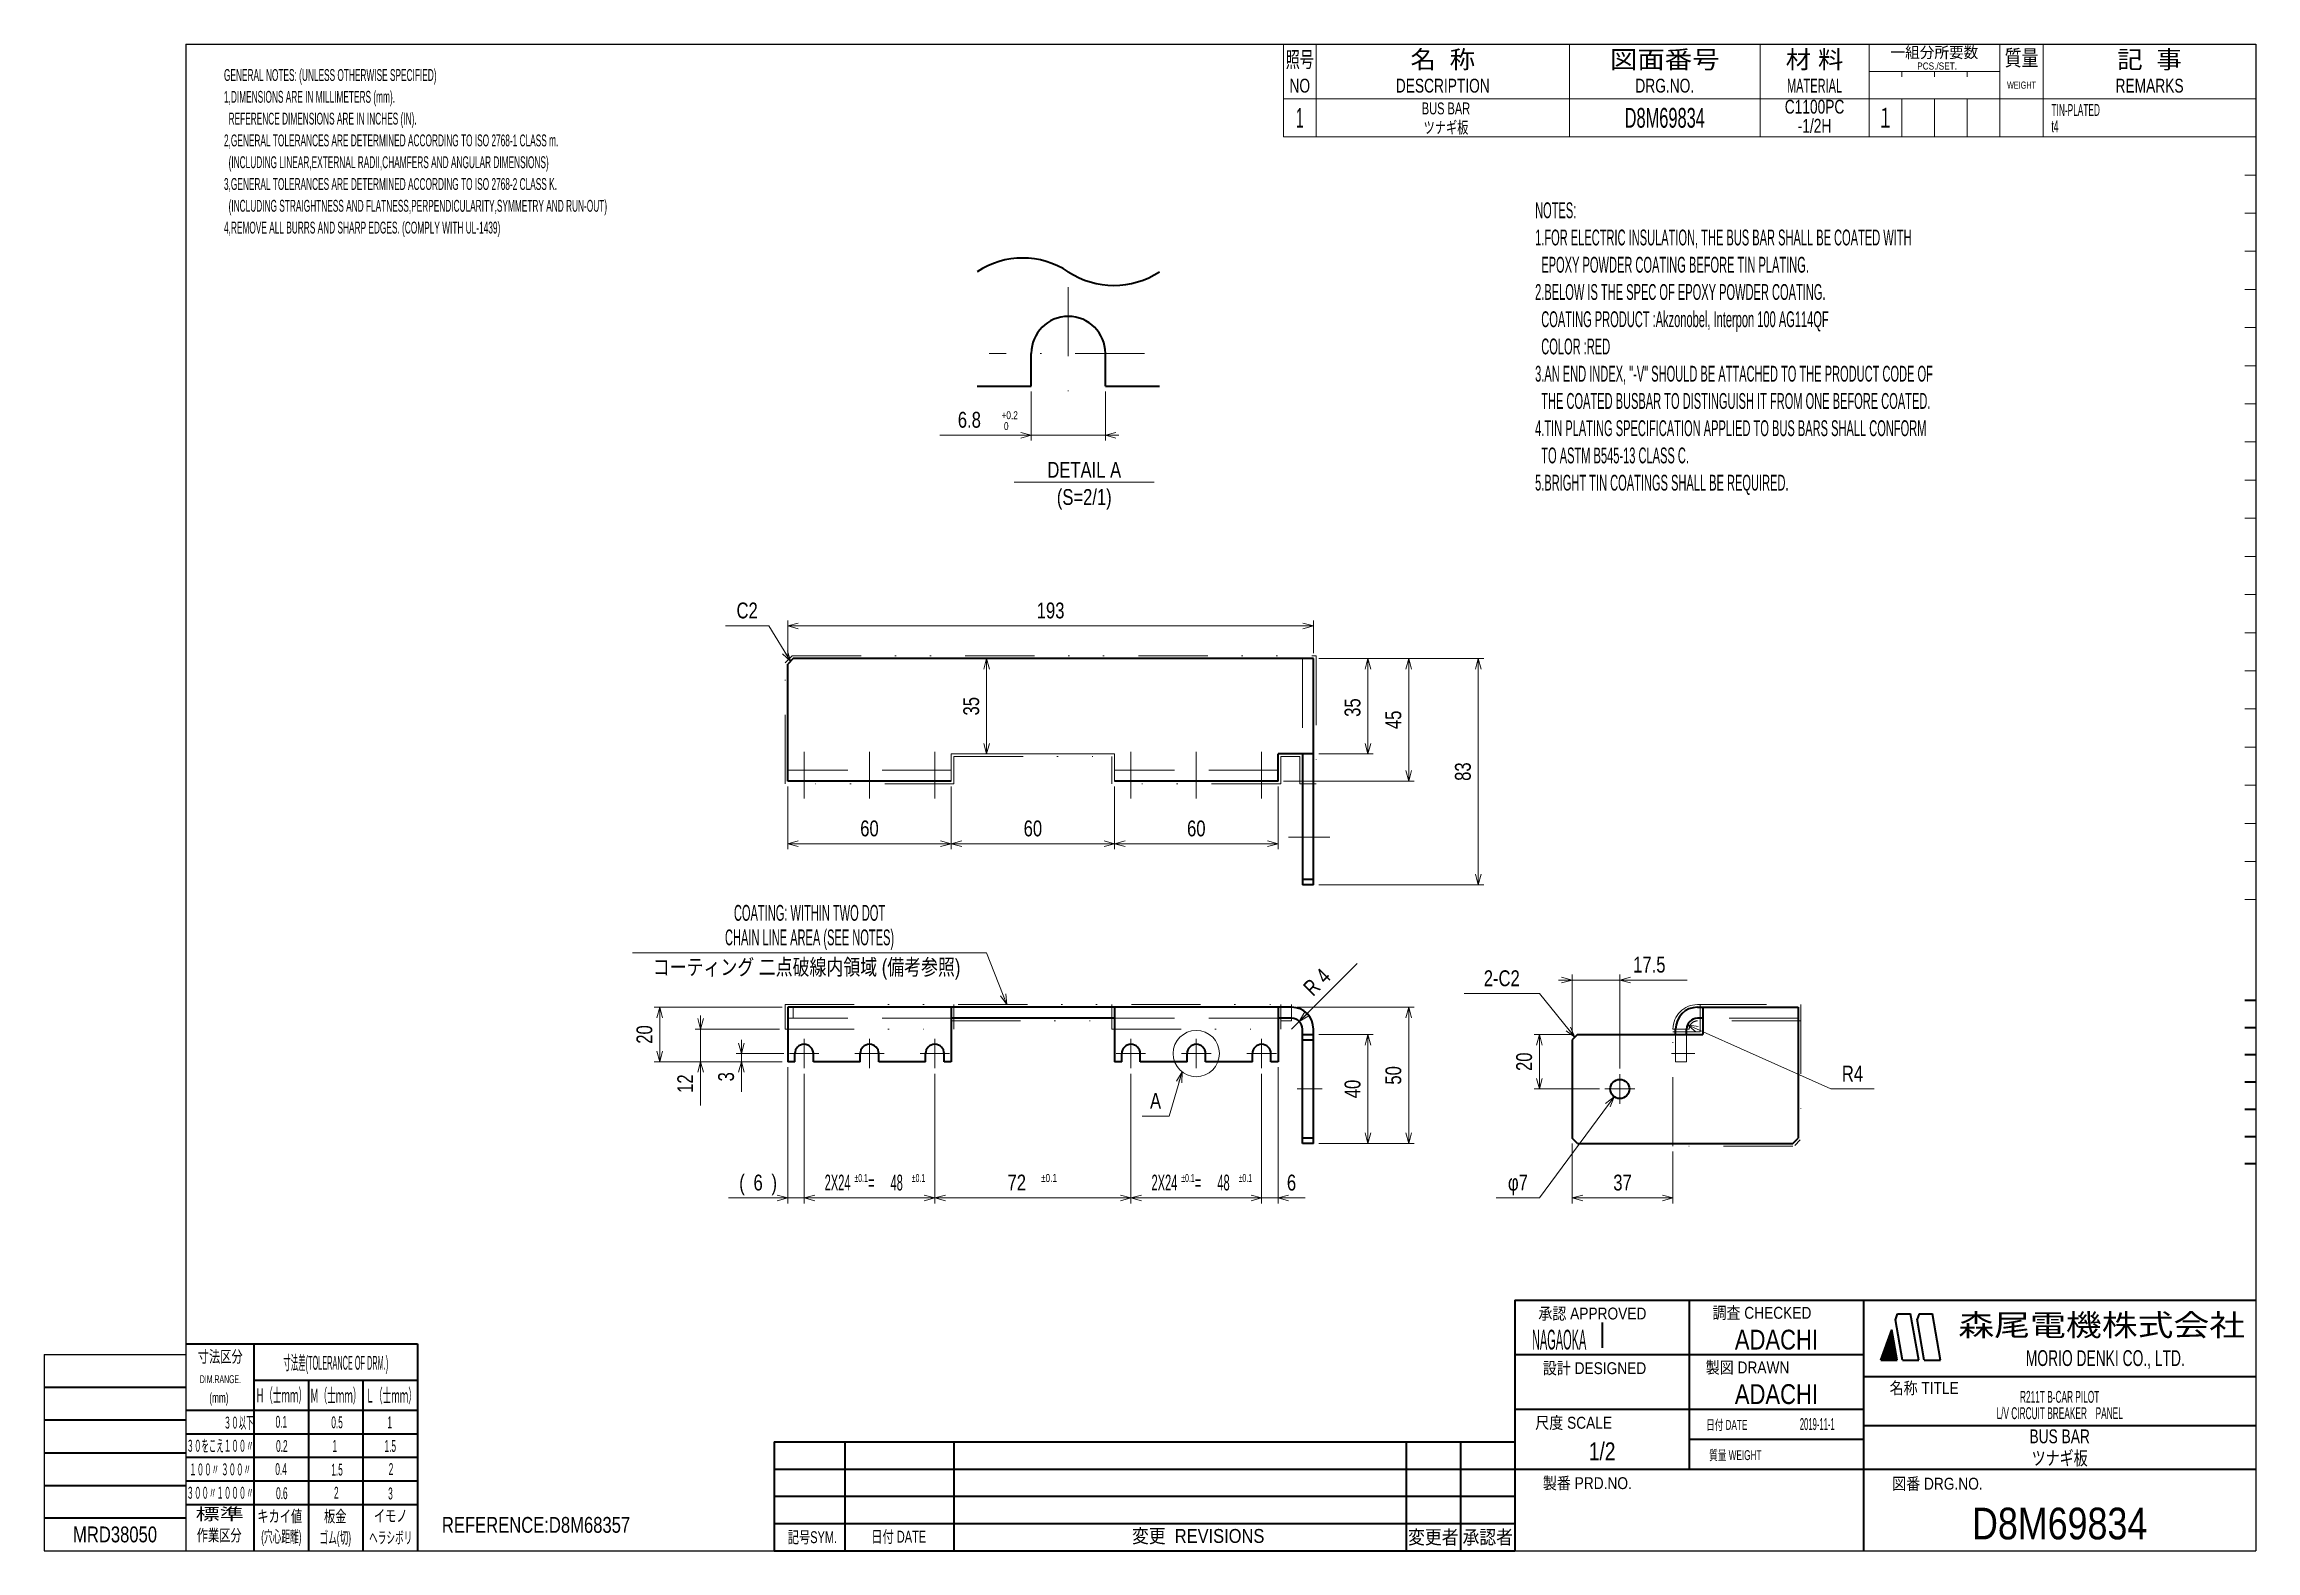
# Model space of a CAD drawing. Header units: millimetres. Extents: x 7 to 413, y 10 to 287.
import ezdxf
from ezdxf.enums import TextEntityAlignment as Align

# ---------------------------------------------------------------- set-up
doc = ezdxf.new("R2010")
doc.units = ezdxf.units.MM
for name, pattern in [('DASHDOT', [25.3, 12.7, -6.3, 0, -6.3]), ('DASHED', [19, 12.7, -6.3]), ('DIVIDE', [31.6, 12.7, -6.3, 0, -6.3, 0, -6.3])]:
    doc.linetypes.add(name, pattern=pattern)
for name, color, linetype in [('GR1_01', 7, 'Continuous'), ('GR1_03', 7, 'Continuous'), ('GR1_16', 7, 'Continuous'), ('GR2_01', 7, 'Continuous'), ('図面枠D8M', 7, 'Continuous'), ('表題、部品表', 7, 'Continuous'), ('表題、部品表_01', 7, 'Continuous'), ('表題、部品表_02', 7, 'Continuous'), ('表題、部品表_03', 7, 'Continuous')]:
    doc.layers.add(name, color=color, linetype=linetype)
doc.styles.add('HG丸ｺﾞｼｯｸM-PRO', font='')
doc.styles.get('HG丸ｺﾞｼｯｸM-PRO').set_extended_font_data('HG丸ｺﾞｼｯｸM-PRO')

# ---------------------------------------------------------------- blocks, each defined once
blk = doc.blocks.new('BLKF024')
at = {"layer": '図面枠D8M', "color": 4, "linetype": 'Continuous', "lineweight": 13}
for p, q in [((344.778471, 46.998727), (346.524087, 48.744343)), ((344.8594, 47.221078), (346.502888, 48.864566)), ((344.940329, 47.443428), (346.48169, 48.984789)), ((345.021258, 47.665778), (346.460491, 49.105012)), ((345.102186, 47.888128), (346.439293, 49.225235)), ((345.183115, 48.110479), (346.418094, 49.345457)), ((345.264044, 48.332829), (346.396896, 49.46568)), ((345.344973, 48.555179), (346.375697, 49.585903)), ((345.425902, 48.777529), (346.354499, 49.706126)), ((345.506831, 48.999879), (346.3333, 49.826349)), ((345.58776, 49.22223), (346.312102, 49.946572)), ((345.668689, 49.44458), (346.290903, 50.066794)), ((345.749617, 49.66693), (346.269705, 50.187017)), ((345.830546, 49.88928), (346.248506, 50.30724)), ((345.911475, 50.111631), (346.227307, 50.427463)), ((345.992404, 50.333981), (346.206109, 50.547686)), ((346.073333, 50.556331), (346.18491, 50.667909)), ((346.154262, 50.778681), (346.163712, 50.788131)), ((344.157871, 45.246757), (346.693675, 47.782561)), ((344.211969, 45.442276), (346.672477, 47.902784)), ((344.292898, 45.664626), (346.651278, 48.023006)), ((344.299292, 45.246757), (346.714874, 47.662338)), ((344.373827, 45.886976), (346.63008, 48.143229)), ((344.440714, 45.246757), (346.736072, 47.542115)), ((344.454756, 46.109327), (346.608881, 48.263452)), ((344.535684, 46.331677), (346.587682, 48.383675)), ((344.582135, 45.246757), (346.757271, 47.421892)), ((344.616613, 46.554027), (346.566484, 48.503898)), ((344.697542, 46.776377), (346.545285, 48.624121)), ((344.723556, 45.246757), (346.778469, 47.301669)), ((344.864978, 45.246757), (346.799668, 47.181447)), ((345.006399, 45.246757), (346.820866, 47.061224)), ((345.147821, 45.246757), (346.842065, 46.941001)), ((345.289242, 45.246757), (346.863263, 46.820778)), ((345.430663, 45.246757), (346.884462, 46.700555)), ((345.572085, 45.246757), (346.90566, 46.580332)), ((345.713506, 45.246757), (346.926859, 46.46011)), ((345.854927, 45.246757), (346.948057, 46.339887)), ((345.996349, 45.246757), (346.969256, 46.219664)), ((346.13777, 45.246757), (346.990455, 46.099441)), ((346.279191, 45.246757), (347.011653, 45.979218)), ((346.420613, 45.246757), (347.032852, 45.858995)), ((346.562034, 45.246757), (347.05405, 45.738773)), ((346.703455, 45.246757), (347.075249, 45.61855)), ((346.844877, 45.246757), (347.096447, 45.498327)), ((346.986298, 45.246757), (347.117646, 45.378104)), ((347.12772, 45.246757), (347.138844, 45.257881))]:
    blk.add_line(p, q, dxfattribs=at)
blk = doc.blocks.new('BLKF023')
at = {"layer": '図面枠D8M', "color": 2, "linetype": 'Continuous', "lineweight": 25}
for p, q in [((33, 286.75), (413, 286.75)), ((33, 286.75), (33, 10.25)), ((413, 286.75), (413, 10.25)), ((7, 46.25), (7, 10.25)), ((7, 46.25), (33, 46.25)), ((7, 10.25), (413, 10.25))]:
    blk.add_line(p, q, dxfattribs=at)
at = {"layer": '図面枠D8M', "color": 4, "linetype": 'Continuous', "lineweight": 13}
for p, q in [((413, 269.75), (411, 269.75)), ((413, 262.75), (411, 262.75)), ((413, 255.75), (411, 255.75)), ((413, 248.75), (411, 248.75)), ((413, 241.75), (411, 241.75)), ((413, 234.75), (411, 234.75)), ((413, 227.75), (411, 227.75)), ((413, 220.75), (411, 220.75)), ((413, 213.75), (411, 213.75)), ((413, 206.75), (411, 206.75)), ((413, 199.75), (411, 199.75)), ((413, 192.75), (411, 192.75)), ((413, 185.75), (411, 185.75)), ((413, 178.75), (411, 178.75)), ((413, 171.75), (411, 171.75)), ((413, 164.75), (411, 164.75)), ((413, 157.75), (411, 157.75)), ((413, 150.75), (411, 150.75)), ((413, 143.75), (411, 143.75)), ((413, 136.75), (411, 136.75)), ((411, 129.75), (413, 129.75))]:
    blk.add_line(p, q, dxfattribs=at)
at = {"layer": '図面枠D8M', "color": 3, "linetype": 'Continuous', "lineweight": 35}
for p, q in [((413, 111.25), (411, 111.25)), ((413, 106.25), (411, 106.25)), ((413, 101.25), (411, 101.25)), ((413, 96.25), (411, 96.25)), ((413, 91.25), (411, 91.25)), ((413, 86.25), (411, 86.25)), ((413, 81.25), (411, 81.25)), ((277, 56.25), (277, 10.25)), ((277, 56.25), (413, 56.25)), ((309, 56.25), (309, 25.25)), ((341, 56.25), (341, 10.25)), ((346.84, 52.65), (347.23, 53.75)), ((347.23, 53.75), (349.64, 53.75)), ((351.14, 45.25), (349.64, 53.75)), ((351.18, 53.75), (350.82, 52.76)), ((351.18, 53.75), (353.64, 53.75)), ((355.14, 45.25), (353.64, 53.75)), ((293, 52.17), (293, 47.48)), ((344.14, 45.25), (346.16, 50.8)), ((347.14, 45.25), (346.16, 50.8)), ((348.14, 45.25), (346.84, 52.65)), ((352.14, 45.25), (350.82, 52.76)), ((33, 48.25), (75.5, 48.25)), ((45.5, 48.25), (45.5, 10.25)), ((75.5, 48.25), (75.5, 10.25)), ((277, 46.25), (341, 46.25)), ((344.14, 45.25), (347.14, 45.25)), ((348.14, 45.25), (351.14, 45.25)), ((352.14, 45.25), (355.14, 45.25)), ((45.5, 41.55), (75.5, 41.55)), ((55.5, 41.55), (55.5, 10.25)), ((65.5, 41.55), (65.5, 10.25)), ((341, 42.25), (413, 42.25)), ((7, 40.25), (33, 40.25)), ((7, 34.25), (33, 34.25)), ((33, 36.05), (75.5, 36.05)), ((277, 36.25), (341, 36.25)), ((341, 33.25), (413, 33.25)), ((33, 31.72), (75.5, 31.72)), ((309, 30.75), (341, 30.75)), ((7, 28.25), (33, 28.25)), ((33, 27.4), (75.5, 27.4)), ((277, 25.25), (413, 25.25)), ((7, 22.25), (33, 22.25)), ((33, 23.07), (75.5, 23.07)), ((33, 16.25), (7, 16.25)), ((33, 18.75), (75.5, 18.75))]:
    blk.add_line(p, q, dxfattribs=at)
at = {"layer": '図面枠D8M', "color": 4, "linetype": 'Continuous', "lineweight": 13}
blk.add_blockref('BLKF024', (0, 0), dxfattribs=at)
at = {"layer": '図面枠D8M', "color": 4, "linetype": 'Continuous', "lineweight": 13, "style": 'HG丸ｺﾞｼｯｸM-PRO'}
for s, height, width, p in [('承認 APPROVED', 2.1818, 0.863151, (291.21, 53.79)), ('調査 CHECKED', 2.182, 0.863174, (322.34, 53.92)), ('寸法差(TOLERANCE OF DRM.)', 2.5455, 0.382528, (60.52, 44.75)), ('設計 DESIGNED', 2.1818, 0.862613, (291.61, 43.76)), ('製図 DRAWN', 2.182, 0.863099, (319.7, 43.9)), ('DIM.RANGE.', 1.455, 0.522543, (39.35, 41.74)), ('名称 TITLE', 2.182, 0.862489, (352.13, 40.11)), ('Ｈ（士ｍｍ）', 2.545, 0.439786, (50.53, 38.76)), ('Ｍ（士ｍｍ）', 2.545, 0.439786, (60.52, 38.71)), ('Ｌ（士ｍｍ）', 2.545, 0.439786, (70.7, 38.71)), ('３０以下', 2.182, 0.44793, (42.7, 33.77)), ('0.1', 2.182, 0.522424, (50.53, 33.92)), ('0.5', 2.182, 0.522424, (60.76, 33.82)), ('1', 2.18, 0.521199, (70.42, 33.82)), ('尺度 SCALE', 2.182, 0.862581, (287.78, 33.74)), ('日付 DATE', 1.818, 0.618255, (315.88, 33.34)), ('３０をこえ１００〃', 2.182, 0.44793, (39.29, 29.52)), ('0.2', 2.182, 0.522424, (50.62, 29.48)), ('1', 2.18, 0.521199, (60.33, 29.48)), ('1.5', 2.182, 0.522424, (70.52, 29.48)), ('質量 WEIGHT', 1.818, 0.618812, (317.46, 27.8)), ('１００〃 ３００〃', 2.182, 0.448161, (39.29, 25.18)), ('0.4', 2.182, 0.522424, (50.48, 25.24)), ('1.5', 2.182, 0.522424, (60.76, 25.15)), ('2', 2.18, 0.521199, (70.66, 25.24)), ('３００〃１０００〃', 2.182, 0.44793, (39.29, 20.89)), ('0.6', 2.182, 0.522424, (50.62, 20.81)), ('2', 2.18, 0.521199, (60.62, 20.9)), ('3', 2.18, 0.521199, (70.56, 20.76)), ('製番 PRD.NO.', 2.182, 0.863299, (290.29, 22.66)), ('図番 DRG.NO.', 2.182, 0.863083, (354.56, 22.56)), ('キカイ値', 2.182, 0.692256, (50.24, 16.58)), ('板金', 2.182, 0.692256, (60.43, 16.58)), ('イモノ', 2.182, 0.692256, (70.61, 16.67))]:
    blk.add_text(s, height=height, dxfattribs=dict(at, width=width)).set_placement(p, align=Align.MIDDLE_CENTER)
at = {"layer": '図面枠D8M', "color": 2, "linetype": 'Continuous', "lineweight": 25, "style": 'HG丸ｺﾞｼｯｸM-PRO', "width": 1.206081}
blk.add_text('森尾電機株式会社', height=4, dxfattribs=at).set_placement((384.72, 51.68), align=Align.MIDDLE_CENTER)
at = {"layer": '図面枠D8M', "color": 4, "linetype": 'Continuous', "lineweight": 13, "style": 'HG丸ｺﾞｼｯｸM-PRO'}
for s, height, width, p in [('寸法区分', 2.182, 0.692256, (39.31, 44.15)), ('(mm)', 1.818, 0.619256, (39.07, 36.89)), ('標準', 2.182, 1.489301, (39.21, 15.25)), ('作業区分', 2.182, 0.692256, (39.12, 11.35)), ('(穴心距離)', 2.182, 0.521231, (50.53, 11.11)), ('ゴム(切)', 2.182, 0.521232, (60.43, 10.92)), ('ヘラシボリ', 2.182, 0.521228, (70.61, 10.92))]:
    blk.add_text(s, height=height, dxfattribs=dict(at, width=width)).set_placement(p, align=Align.BOTTOM_CENTER)
at = {"layer": '図面枠D8M', "color": 3, "linetype": 'Continuous', "lineweight": 35, "style": 'HG丸ｺﾞｼｯｸM-PRO', "width": 0.652197}
blk.add_text('MORIO DENKI CO., LTD.', height=2.9091, dxfattribs=at).set_placement((385.38, 45.61), align=Align.MIDDLE_CENTER)
blk = doc.blocks.new('BLKF025')
at = {"layer": '図面枠D8M', "color": 3, "linetype": 'Continuous', "lineweight": 35, "style": 'HG丸ｺﾞｼｯｸM-PRO'}
for s, height, width, p in [('NAGAOKA', 3.636, 0.414524, (285.11, 49)), ('ADACHI', 3.636, 0.830909, (325, 49)), ('ADACHI', 3.636, 0.830909, (325, 39)), ('L/V CIRCUIT BREAKER\u3000PANEL', 2.1818, 0.522183, (377, 35.5)), ('R211T B-CAR PILOT', 2.1818, 0.522123, (377, 38.5)), ('2019-11-1', 2.182, 0.482367, (332.5, 33.5)), ('BUS BAR', 2.545, 0.742441, (377, 31.25)), ('1/2', 3.273, 0.80628, (293, 28.5)), ('D8M69834', 5.818, 0.845432, (377, 15.25))]:
    blk.add_text(s, height=height, dxfattribs=dict(at, width=width)).set_placement(p, align=Align.MIDDLE_CENTER)
blk = doc.blocks.new('BLKF027')
at = {"layer": '図面枠D8M', "color": 3, "linetype": 'Continuous', "lineweight": 35}
for p, q in [((141, 15.25), (277, 15.25)), ((141, 15.25), (141, 10.25)), ((154, 15.25), (154, 10.25)), ((174, 15.25), (174, 10.25)), ((257, 15.25), (257, 10.25)), ((267, 15.25), (267, 10.25)), ((277, 15.25), (277, 10.25)), ((141, 10.25), (277, 10.25))]:
    blk.add_line(p, q, dxfattribs=at)
at = {"layer": '図面枠D8M', "color": 4, "linetype": 'Continuous', "lineweight": 13, "style": 'HG丸ｺﾞｼｯｸM-PRO'}
for s, height, width, p in [('記号SYM.', 2.182, 0.69227, (148.03, 12.74)), ('日付 DATE', 2.182, 0.692507, (163.87, 12.83)), ('変更  REVISIONS', 2.5455, 0.887352, (218.85, 12.97)), ('変更者', 2.545, 0.887717, (262, 12.75)), ('承認者', 2.545, 0.887717, (272, 12.75))]:
    blk.add_text(s, height=height, dxfattribs=dict(at, width=width)).set_placement(p, align=Align.MIDDLE_CENTER)
blk = doc.blocks.new('BLKF026')
at = {"layer": '図面枠D8M', "color": 3, "linetype": 'Continuous', "lineweight": 35}
blk.add_blockref('BLKF027', (0, 0), dxfattribs=at)
blk = doc.blocks.new('BLKF029')
at = {"layer": '図面枠D8M', "color": 3, "linetype": 'Continuous', "lineweight": 35}
for p, q in [((141, 20.25), (277, 20.25)), ((141, 20.25), (141, 15.25)), ((154, 20.25), (154, 15.25)), ((174, 20.25), (174, 15.25)), ((257, 20.25), (257, 15.25)), ((267, 20.25), (267, 15.25)), ((277, 20.25), (277, 15.25)), ((141, 15.25), (277, 15.25))]:
    blk.add_line(p, q, dxfattribs=at)
blk = doc.blocks.new('BLKF028')
at = {"layer": '図面枠D8M', "color": 3, "linetype": 'Continuous', "lineweight": 35}
blk.add_blockref('BLKF029', (0, 0), dxfattribs=at)
blk = doc.blocks.new('BLKF031')
at = {"layer": '図面枠D8M', "color": 3, "linetype": 'Continuous', "lineweight": 35}
for p, q in [((141, 25.25), (277, 25.25)), ((141, 25.25), (141, 20.25)), ((154, 25.25), (154, 20.25)), ((174, 25.25), (174, 20.25)), ((257, 25.25), (257, 20.25)), ((267, 25.25), (267, 20.25)), ((277, 25.25), (277, 20.25)), ((141, 20.25), (277, 20.25))]:
    blk.add_line(p, q, dxfattribs=at)
blk = doc.blocks.new('BLKF030')
at = {"layer": '図面枠D8M', "color": 3, "linetype": 'Continuous', "lineweight": 35}
blk.add_blockref('BLKF031', (0, 0), dxfattribs=at)
blk = doc.blocks.new('BLKF033')
at = {"layer": '図面枠D8M', "color": 3, "linetype": 'Continuous', "lineweight": 35}
for p, q in [((141, 30.25), (277, 30.25)), ((141, 30.25), (141, 25.25)), ((154, 30.25), (154, 25.25)), ((174, 30.25), (174, 25.25)), ((257, 30.25), (257, 25.25)), ((267, 30.25), (267, 25.25)), ((277, 30.25), (277, 25.25)), ((141, 25.25), (277, 25.25))]:
    blk.add_line(p, q, dxfattribs=at)
blk = doc.blocks.new('BLKF032')
at = {"layer": '図面枠D8M', "color": 3, "linetype": 'Continuous', "lineweight": 35}
blk.add_blockref('BLKF033', (0, 0), dxfattribs=at)
blk = doc.blocks.new('FXTIP_ARROW_E')
at = {"color": 0, "linetype": 'Continuous', "lineweight": -2}
for q in [(-1, 0), (-0.97, 0.26), (-0.97, -0.26)]:
    blk.add_line((0, 0), q, dxfattribs=at)
blk = doc.blocks.new('FXTIP_ARROW_S')
at = {"color": 0, "linetype": 'Continuous', "lineweight": -2}
for q in [(-1, 0), (-0.97, 0.26), (-0.97, -0.26)]:
    blk.add_line((0, 0), q, dxfattribs=at)
blk = doc.blocks.new('BLKF034')
at = {"layer": '表題、部品表_02', "color": 4, "linetype": 'Continuous', "lineweight": 13}
for p, q in [((234.5, 276.75), (234.5, 269.75)), ((234.5, 276.75), (413, 276.75)), ((240.5, 276.75), (240.5, 269.75)), ((287, 276.75), (287, 269.75)), ((322, 276.75), (322, 269.75)), ((342, 276.75), (342, 269.75)), ((348, 276.75), (348, 269.75)), ((354, 276.75), (354, 269.75)), ((360, 269.75), (360, 276.75)), ((366, 276.75), (366, 269.75)), ((374, 276.75), (374, 269.75)), ((413, 276.75), (413, 269.75)), ((234.5, 269.75), (413, 269.75))]:
    blk.add_line(p, q, dxfattribs=at)
blk = doc.blocks.new('BLKF037')
at = {"layer": '表題、部品表_01', "color": 4, "linetype": 'Continuous', "lineweight": 13}
for p, q in [((234.5, 286.75), (234.5, 276.75)), ((234.5, 286.75), (413, 286.75)), ((240.5, 286.75), (240.5, 276.75)), ((287, 286.75), (287, 276.75)), ((322, 286.75), (322, 276.75)), ((342, 286.75), (342, 276.75)), ((366, 286.75), (366, 276.75)), ((374, 286.75), (374, 276.75)), ((413, 286.75), (413, 276.75)), ((342, 281.75), (366, 281.75)), ((348, 280.75), (348, 281.75)), ((354, 281.75), (354, 280.75)), ((360, 281.75), (360, 280.75)), ((234.5, 276.75), (413, 276.75))]:
    blk.add_line(p, q, dxfattribs=at)
at = {"layer": '表題、部品表_01', "color": 3, "linetype": 'Continuous', "lineweight": 35, "style": 'HG丸ｺﾞｼｯｸM-PRO'}
for s, height, width, p in [('照号', 2.909, 0.651535, (237.5, 283.95)), ('名  称', 3.273, 1.042426, (263.75, 283.95)), ('図面番号', 3.273, 1.127518, (304.5, 283.95)), ('材 料', 3.273, 1.042439, (332, 283.95)), ('一組分所要数', 2.036, 0.966638, (354, 285.25)), ('質量', 2.909, 0.781842, (370, 284.25)), ('記  事', 3.273, 1.042426, (393.5, 283.95)), ('NO', 2.545, 0.740841, (237.5, 279.15)), ('DESCRIPTION', 2.5455, 0.741365, (263.75, 279.15)), ('DRG.NO.', 2.545, 0.741189, (304.5, 279.15)), ('MATERIAL', 2.545, 0.594756, (332, 279.15)), ('PCS./SET.', 1.309, 0.862935, (354.5, 282.75)), ('REMARKS', 2.545, 0.742803, (393.5, 279.15)), ('WEIGHT', 1.309, 0.635507, (370, 279.25))]:
    blk.add_text(s, height=height, dxfattribs=dict(at, width=width)).set_placement(p, align=Align.MIDDLE_CENTER)
blk = doc.blocks.new('BLKF036')
at = {"layer": '表題、部品表_01', "color": 3, "linetype": 'Continuous', "lineweight": 13}
blk.add_blockref('BLKF037', (0, 0), dxfattribs=at)
blk = doc.blocks.new('BLKF038')
at = {"layer": 'GR1_01', "color": 3, "linetype": 'Continuous', "lineweight": 35}
for p, q in [((143.5, 110), (143.5, 100)), ((236, 110), (143.5, 110)), ((173.5, 110), (173.5, 100)), ((203.5, 110), (203.5, 100)), ((233.5, 110), (233.5, 100)), ((203.5, 108), (173.5, 108)), ((236, 108), (233.5, 108)), ((238, 85), (238, 106)), ((240, 85), (240, 106)), ((144.8, 100), (144.8, 101.5)), ((148.2, 100), (148.2, 101.5)), ((156.8, 100), (156.8, 101.5)), ((160.2, 100), (160.2, 101.5)), ((168.8, 100), (168.8, 101.5)), ((172.2, 100), (172.2, 101.5)), ((204.8, 100), (204.8, 101.5)), ((208.2, 100), (208.2, 101.5)), ((216.8, 100), (216.8, 101.5)), ((220.2, 100), (220.2, 101.5)), ((228.8, 100), (228.8, 101.5)), ((232.2, 100), (232.2, 101.5)), ((238, 105), (240, 105)), ((238, 104), (240, 104)), ((144.8, 100), (143.5, 100)), ((156.8, 100), (148.2, 100)), ((168.8, 100), (160.2, 100)), ((173.5, 100), (172.2, 100)), ((204.8, 100), (203.5, 100)), ((216.8, 100), (208.2, 100)), ((228.8, 100), (220.2, 100)), ((233.5, 100), (232.2, 100)), ((240, 86), (238, 86)), ((240, 85), (238, 85))]:
    blk.add_line(p, q, dxfattribs=at)
at = {"layer": 'GR1_01', "color": 4, "linetype": 'DASHED', "lineweight": 13}
for p, q in [((144.5, 110), (144.5, 108)), ((173.5, 108), (143.5, 108)), ((233.5, 108), (203.5, 108))]:
    blk.add_line(p, q, dxfattribs=at)
at = {"layer": 'GR1_01', "color": 4, "linetype": 'DASHDOT', "lineweight": 13}
for p, q in [((143.8, 101.5), (149.2, 101.5)), ((146.5, 98.8), (146.5, 104.2)), ((155.8, 101.5), (161.2, 101.5)), ((158.5, 98.8), (158.5, 104.2)), ((167.8, 101.5), (173.2, 101.5)), ((170.5, 98.8), (170.5, 104.2)), ((203.8, 101.5), (209.2, 101.5)), ((206.5, 98.8), (206.5, 104.2)), ((215.8, 101.5), (221.2, 101.5)), ((218.5, 98.8), (218.5, 104.2)), ((227.8, 101.5), (233.2, 101.5)), ((230.5, 98.8), (230.5, 104.2)), ((241.6, 95), (237, 95))]:
    blk.add_line(p, q, dxfattribs=at)
at = {"layer": 'GR1_01', "color": 3, "linetype": 'Continuous', "lineweight": 35}
for centre, radius, end in [((236, 106), 4, 90), ((236, 106), 2, 90), ((146.5, 101.5), 1.7, 180), ((158.5, 101.5), 1.7, 180), ((170.5, 101.5), 1.7, 180), ((206.5, 101.5), 1.7, 180), ((218.5, 101.5), 1.7, 180), ((230.5, 101.5), 1.7, 180)]:
    blk.add_arc(centre, radius, 0, end, dxfattribs=at)
blk = doc.blocks.new('BLKF039')
at = {"layer": 'GR1_01', "color": 3, "linetype": 'Continuous', "lineweight": 35}
for p, q in [((144.5, 174), (143.5, 173)), ((143.5, 151.5), (143.5, 173)), ((240, 174), (144.5, 174)), ((240, 132.5), (240, 174)), ((240, 156.5), (233.5, 156.5)), ((233.5, 151.5), (233.5, 156.5)), ((238, 156.5), (238, 132.5)), ((173.5, 151.5), (143.5, 151.5)), ((233.5, 151.5), (203.5, 151.5)), ((238, 133.5), (240, 133.5)), ((240, 132.5), (238, 132.5))]:
    blk.add_line(p, q, dxfattribs=at)
at = {"layer": 'GR1_01', "color": 4, "linetype": 'DASHED', "lineweight": 13}
for p, q in [((238, 174), (238, 156.5)), ((173.5, 153.5), (143.5, 153.5)), ((233.5, 153.5), (203.5, 153.5))]:
    blk.add_line(p, q, dxfattribs=at)
at = {"layer": 'GR1_01', "color": 4, "linetype": 'DASHDOT', "lineweight": 13}
for p, q in [((146.5, 148.33), (146.5, 156.91)), ((158.5, 148.33), (158.5, 156.91)), ((170.5, 148.33), (170.5, 156.91)), ((206.5, 148.33), (206.5, 156.91)), ((218.5, 148.33), (218.5, 156.91)), ((230.5, 148.33), (230.5, 156.91)), ((243, 141.25), (235.42, 141.25))]:
    blk.add_line(p, q, dxfattribs=at)
at = {"layer": 'GR1_01', "color": 3, "linetype": 'Continuous', "lineweight": 13}
for p, q in [((173.5, 151.5), (173.5, 156.5)), ((173.5, 156.5), (203.5, 156.5)), ((203.5, 151.5), (203.5, 156.5))]:
    blk.add_line(p, q, dxfattribs=at)
blk = doc.blocks.new('BLKF040')
at = {"layer": 'GR1_03', "color": 4, "linetype": 'DIVIDE', "lineweight": 13}
for p, q in [((310.5, 110.5), (329.5, 110.5)), ((311, 105.5), (311, 110.5)), ((329.5, 110.5), (329.5, 85.79)), ((306, 106), (309, 106)), ((306, 106), (306, 106)), ((309, 106), (309, 106)), ((329.5, 107.5), (310.5, 107.5)), ((306, 84.5), (306, 105.5)), ((311, 105.5), (306, 105.5)), ((329.35, 85.65), (328.35, 84.65)), ((328, 84.5), (306, 84.5))]:
    blk.add_line(p, q, dxfattribs=at)
for radius, end in [(4.5, 180), (1.5, 180.0247)]:
    blk.add_arc((310.5, 106), radius, 90, end, dxfattribs=at)
blk = doc.blocks.new('BLKF041')
at = {"layer": 'GR1_01', "color": 3, "linetype": 'Continuous', "lineweight": 35}
for p, q in [((310.5, 110), (329, 110)), ((311.5, 110), (311.5, 105)), ((329, 110), (329, 108)), ((306.5, 105), (306.5, 106)), ((308.5, 105.03), (308.5, 106)), ((311.5, 108), (310.5, 108)), ((329, 108), (329, 86)), ((288.5, 105), (287.5, 104)), ((287.5, 104), (287.5, 86)), ((288.5, 105), (311.5, 105)), ((288.5, 85), (287.5, 86)), ((328, 85), (329, 86)), ((288.5, 85), (328, 85))]:
    blk.add_line(p, q, dxfattribs=at)
at = {"layer": 'GR1_01', "color": 4, "linetype": 'DASHED', "lineweight": 13}
for p, q in [((329, 108), (311.5, 108)), ((306.5, 100), (306.5, 105)), ((308.5, 100), (308.5, 105.03)), ((308.5, 100), (306.5, 100))]:
    blk.add_line(p, q, dxfattribs=at)
at = {"layer": 'GR1_01', "color": 4, "linetype": 'DASHDOT', "lineweight": 13}
for p, q in [((305.73, 101.5), (310.04, 101.5)), ((296.25, 92.25), (296.25, 97.75)), ((299, 95), (293.5, 95))]:
    blk.add_line(p, q, dxfattribs=at)
at = {"layer": 'GR1_01', "color": 3, "linetype": 'Continuous', "lineweight": 35}
blk.add_circle((296.25, 95), 1.75, dxfattribs=at)
for radius in [4, 2]:
    blk.add_arc((310.5, 106), radius, 90, 180, dxfattribs=at)
blk = doc.blocks.new('BLKF042')
at = {"layer": 'GR1_03', "color": 4, "linetype": 'DIVIDE', "lineweight": 13}
for p, q in [((143, 110.5), (236, 110.5)), ((143, 110.5), (143, 106)), ((174, 106), (174, 110.5)), ((203, 106), (203, 110.5)), ((234, 110.5), (234, 106)), ((236, 110.5), (236, 107.5)), ((143, 106), (174, 106)), ((173.5, 107.5), (203.5, 107.5)), ((203, 106), (234, 106)), ((236, 107.5), (234, 107.5))]:
    blk.add_line(p, q, dxfattribs=at)
blk = doc.blocks.new('BLKF043')
at = {"layer": 'GR1_03', "color": 4, "linetype": 'DIVIDE', "lineweight": 13}
for p, q in [((143, 173.21), (144.29, 174.5)), ((143, 151), (143, 173.21)), ((144.29, 174.5), (240.5, 174.5)), ((240.5, 174.5), (240.5, 151)), ((174, 151), (174, 156)), ((174, 156), (203, 156)), ((203, 156), (203, 151)), ((237.5, 156), (234, 156)), ((234, 151), (234, 156)), ((237.5, 151), (237.5, 156)), ((174, 151), (143, 151)), ((234, 151), (203, 151)), ((237.5, 151), (240.5, 151))]:
    blk.add_line(p, q, dxfattribs=at)

msp = doc.modelspace()

# ---------------------------------------------------------------- linework, layer by layer
at = {"layer": 'GR1_16', "color": 4, "linetype": 'Continuous', "lineweight": 13}
for p, q in [((140, 180), (132.08, 180)), ((144, 173.5), (140, 180)), ((143.5, 174), (143.5, 181)), ((143.5, 180), (240, 180)), ((240, 175), (240, 181)), ((180, 156.5), (180, 174)), ((241, 174), (251, 174)), ((241, 174), (258.5, 174)), ((241, 174), (271.26, 174)), ((250, 156.5), (250, 174)), ((257.5, 151.5), (257.5, 174)), ((270.26, 132.5), (270.26, 174)), ((241, 156.5), (251, 156.5)), ((143.5, 150.5), (143.5, 139)), ((173.5, 150.5), (173.5, 139)), ((203.5, 150.5), (203.5, 139)), ((233.5, 150.5), (233.5, 139)), ((234.5, 151.5), (258.5, 151.5)), ((143.5, 140), (173.5, 140)), ((173.5, 140), (203.5, 140)), ((203.5, 140), (233.5, 140)), ((241, 132.5), (271.26, 132.5)), ((180, 120), (115, 120)), ((183.74, 110.5), (180, 120)), ((237.41, 107.41), (248.06, 118.06)), ((285, 115), (287.5, 115)), ((287.5, 105), (287.5, 116)), ((287.5, 115), (296.25, 115)), ((296.25, 98.75), (296.25, 116)), ((296.25, 115), (308.59, 115)), ((142.5, 110), (119, 110)), ((120, 100), (120, 110)), ((237, 110), (258.5, 110)), ((257.5, 85), (257.5, 110)), ((281.5, 112.5), (267.66, 112.5)), ((288, 104.5), (281.5, 112.5)), ((142, 106), (126.5, 106)), ((127.5, 106), (127.5, 108.5)), ((127.5, 100), (127.5, 106)), ((237.41, 107.41), (236, 106)), ((308.65, 106.77), (335, 95)), ((142.8, 101.5), (134, 101.5)), ((135, 101.5), (135, 104)), ((135, 100), (135, 101.5)), ((241, 105), (251, 105)), ((250, 85), (250, 105)), ((287.5, 105), (280.5, 105)), ((281.5, 95), (281.5, 105)), ((142.5, 100), (119, 100)), ((142.5, 100), (126.5, 100)), ((127.5, 91.96), (127.5, 100)), ((142.5, 100), (134, 100)), ((135, 94.49), (135, 100)), ((143.5, 99), (143.5, 74)), ((146.5, 97.8), (146.5, 74)), ((170.5, 97.8), (170.5, 74)), ((206.5, 97.8), (206.5, 74)), ((215.88, 98.16), (213.5, 90)), ((230.5, 97.8), (230.5, 74)), ((233.5, 99), (233.5, 74)), ((292.5, 95), (280.5, 95)), ((295.21, 93.59), (281.5, 75)), ((335, 95), (342.92, 95)), ((213.5, 90), (208.54, 90)), ((241, 85), (258.5, 85)), ((241, 85), (251, 85)), ((287.5, 85), (287.5, 74)), ((306, 83.5), (306, 74)), ((132.62, 75), (143.5, 75)), ((143.5, 75), (146.5, 75)), ((146.5, 75), (170.5, 75)), ((170.5, 75), (206.5, 75)), ((206.5, 75), (230.5, 75)), ((230.5, 75), (233.5, 75)), ((233.5, 75), (238.46, 75)), ((281.5, 75), (273.58, 75)), ((287.5, 75), (306, 75))]:
    msp.add_line(p, q, dxfattribs=at)
msp.add_circle((218.5, 101.5), 4.25, dxfattribs=at)
at = {"layer": 'GR2_01', "color": 4, "linetype": 'DASHDOT', "lineweight": 13}
for p, q in [((195, 242.19), (195, 222.41)), ((208.98, 230), (180.5, 230))]:
    msp.add_line(p, q, dxfattribs=at)
at = {"layer": 'GR2_01', "color": 3, "linetype": 'Continuous', "lineweight": 35}
for p, q in [((188.2, 224), (188.2, 230)), ((201.8, 224), (201.8, 230)), ((178.25, 224), (188.2, 224)), ((201.8, 224), (211.75, 224))]:
    msp.add_line(p, q, dxfattribs=at)
at = {"layer": 'GR2_01', "color": 3, "linetype": 'Continuous', "lineweight": 13}
for p, q in [((188.2, 223), (188.2, 214)), ((201.8, 223), (201.8, 214)), ((171.4, 215), (188.2, 215)), ((188.2, 215), (201.8, 215)), ((201.8, 215), (204.3, 215))]:
    msp.add_line(p, q, dxfattribs=at)
at = {"layer": 'GR2_01', "color": 4, "linetype": 'Continuous', "lineweight": 13}
msp.add_line((185.09, 206.36), (210.77, 206.36), dxfattribs=at)
at = {"layer": 'GR2_01', "color": 3, "linetype": 'Continuous', "lineweight": 35}
for centre, radius, start, end in [((186.63, 232.3), 15.21, 56.6015, 123.3985), ((203.37, 257.7), 15.21, 236.6015, 303.3985), ((195, 230), 6.8, 0, 180)]:
    msp.add_arc(centre, radius, start, end, dxfattribs=at)

# ---------------------------------------------------------------- block references
at = {"layer": 'GR1_01', "color": 3, "linetype": 'Continuous', "lineweight": 13}
msp.add_blockref('BLKF039', (0, 0), dxfattribs=at)
at = {"layer": 'GR1_01', "color": 3, "linetype": 'Continuous', "lineweight": 35}
for name in ['BLKF038', 'BLKF041']:
    msp.add_blockref(name, (0, 0), dxfattribs=at)
at = {"layer": 'GR1_03', "color": 4, "linetype": 'DIVIDE', "lineweight": 13}
for name in ['BLKF043', 'BLKF042', 'BLKF040']:
    msp.add_blockref(name, (0, 0), dxfattribs=at)
at = {"layer": 'GR1_16', "color": 4, "linetype": 'Continuous', "lineweight": 13, "xscale": 2, "yscale": 2}
for name, p, rotation in [('FXTIP_ARROW_S', (143.5, 180), 180), ('FXTIP_ARROW_E', (240, 180), 360), ('FXTIP_ARROW_S', (144, 173.5), 301.6075022481531), ('FXTIP_ARROW_E', (180, 174), 90), ('FXTIP_ARROW_E', (250, 174), 90), ('FXTIP_ARROW_E', (257.5, 174), 90), ('FXTIP_ARROW_E', (270.26, 174), 90), ('FXTIP_ARROW_S', (180, 156.5), 270), ('FXTIP_ARROW_S', (250, 156.5), 270), ('FXTIP_ARROW_S', (257.5, 151.5), 270), ('FXTIP_ARROW_S', (143.5, 140), 180), ('FXTIP_ARROW_E', (173.5, 140), 360), ('FXTIP_ARROW_S', (173.5, 140), 180), ('FXTIP_ARROW_E', (203.5, 140), 360), ('FXTIP_ARROW_S', (203.5, 140), 180), ('FXTIP_ARROW_E', (233.5, 140), 360), ('FXTIP_ARROW_S', (270.26, 132.5), 270), ('FXTIP_ARROW_E', (287.5, 115), 360), ('FXTIP_ARROW_S', (296.25, 115), 180), ('FXTIP_ARROW_E', (120, 110), 90), ('FXTIP_ARROW_S', (183.74, 110.5), 291.5057101303508), ('FXTIP_ARROW_E', (257.5, 110), 90), ('FXTIP_ARROW_S', (127.5, 106), 270), ('FXTIP_ARROW_S', (237.41, 107.41), 225.0000000000006), ('FXTIP_ARROW_S', (288, 104.5), 309.0938588861196), ('FXTIP_ARROW_S', (308.65, 106.77), 155.9322799790478), ('FXTIP_ARROW_S', (120, 100), 270), ('FXTIP_ARROW_S', (135, 101.5), 270), ('FXTIP_ARROW_E', (250, 105), 90), ('FXTIP_ARROW_E', (281.5, 105), 90), ('FXTIP_ARROW_E', (127.5, 100), 90), ('FXTIP_ARROW_E', (135, 100), 90), ('FXTIP_ARROW_S', (215.88, 98.16), 73.76261636990036), ('FXTIP_ARROW_S', (281.5, 95), 270), ('FXTIP_ARROW_S', (295.21, 93.59), 53.59122543216238), ('FXTIP_ARROW_S', (250, 85), 270), ('FXTIP_ARROW_S', (257.5, 85), 270), ('FXTIP_ARROW_E', (143.5, 75), 360), ('FXTIP_ARROW_S', (146.5, 75), 180), ('FXTIP_ARROW_E', (170.5, 75), 360), ('FXTIP_ARROW_S', (170.5, 75), 180), ('FXTIP_ARROW_E', (206.5, 75), 360), ('FXTIP_ARROW_S', (206.5, 75), 180), ('FXTIP_ARROW_E', (230.5, 75), 360), ('FXTIP_ARROW_S', (233.5, 75), 180), ('FXTIP_ARROW_S', (287.5, 75), 180), ('FXTIP_ARROW_E', (306, 75), 360)]:
    msp.add_blockref(name, p, dxfattribs=dict(at, rotation=rotation))
at = {"layer": 'GR2_01', "color": 3, "linetype": 'Continuous', "lineweight": 13, "xscale": 2, "yscale": 2}
for name, p, rotation in [('FXTIP_ARROW_E', (188.2, 215), 360), ('FXTIP_ARROW_S', (201.8, 215), 180)]:
    msp.add_blockref(name, p, dxfattribs=dict(at, rotation=rotation))
at = {"layer": '図面枠D8M', "color": 4, "linetype": 'Continuous', "lineweight": 13}
msp.add_blockref('BLKF023', (0, 0), dxfattribs=at)
at = {"layer": '図面枠D8M', "color": 3, "linetype": 'Continuous', "lineweight": 35}
for name in ['BLKF025', 'BLKF032', 'BLKF030', 'BLKF028', 'BLKF026']:
    msp.add_blockref(name, (0, 0), dxfattribs=at)
at = {"layer": '表題、部品表_01', "color": 3, "linetype": 'Continuous', "lineweight": 13}
msp.add_blockref('BLKF036', (0, 0), dxfattribs=at)
at = {"layer": '表題、部品表_02', "color": 4, "linetype": 'Continuous', "lineweight": 13}
msp.add_blockref('BLKF034', (0, 0), dxfattribs=at)

# ---------------------------------------------------------------- texts
at = {"layer": 'GR1_16', "color": 3, "linetype": 'Continuous', "lineweight": 35, "style": 'HG丸ｺﾞｼｯｸM-PRO'}
for s, height, rotation, width, p in [('C2', 2.909, 360, 0.78334, (136.04, 180.5)), ('193', 2.909, 0, 0.784542, (191.75, 180.5)), ('35', 2.909, 90, 0.784542, (179.5, 165.25)), ('35', 2.909, 90, 0.784542, (249.5, 165)), ('45', 2.909, 90, 0.784542, (257, 162.75)), ('83', 2.909, 90, 0.784542, (269.76, 153.25)), ('60', 2.909, 0, 0.784542, (158.5, 140.5)), ('60', 2.909, 0, 0.784542, (188.5, 140.5)), ('60', 2.909, 0, 0.784542, (218.5, 140.5)), ('COATING: WITHIN TWO DOT', 2.9091, 360, 0.522323, (147.5, 125)), ('CHAIN LINE AREA (SEE NOTES)', 2.9091, 360, 0.522176, (147.5, 120.5)), ('17.5', 2.909, 0, 0.784749, (301.67, 115.5)), ('R', 2.91, 45, 0.781552, (241.33, 112.04)), ('4', 2.91, 45, 0.784542, (243.43, 114.13)), ('20', 2.909, 90, 0.784542, (119.5, 105)), ('20', 2.909, 90, 0.784542, (281, 100)), ('12', 2.909, 90, 0.784542, (127, 95.98)), ('3', 2.91, 90, 0.784542, (134.5, 97.24)), ('50', 2.909, 90, 0.784542, (257, 97.5)), ('R4', 2.909, 360, 0.783055, (338.96, 95.5)), ('A', 2.91, 360, 0.782973, (211.02, 90.5)), ('40', 2.909, 90, 0.784542, (249.5, 95)), ('(', 2.91, 0, 0.781868, (135.1, 75.5)), ('6', 2.91, 0, 0.784542, (138.06, 75.5)), (')', 2.91, 0, 0.781868, (141.02, 75.5)), ('72', 2.909, 0, 0.784542, (185.54, 75.5)), ('±0.1', 1.455, 0, 0.783726, (191.46, 77.5)), ('6', 2.91, 0, 0.784542, (235.98, 75.5)), ('37', 2.909, 0, 0.784542, (296.75, 75.5))]:
    msp.add_text(s, height=height, rotation=rotation, dxfattribs=dict(at, width=width)).set_placement(p, align=Align.BOTTOM_CENTER)
at = {"layer": 'GR1_16', "color": 3, "linetype": 'Continuous', "lineweight": 35, "style": 'HG丸ｺﾞｼｯｸM-PRO', "width": 0.781951}
msp.add_text('コーティング 二点破線内領域 (備考参照)', height=2.9091, rotation=360, dxfattribs=at).set_placement((146.96, 117.38), align=Align.MIDDLE_CENTER)
at = {"layer": 'GR1_16', "color": 3, "linetype": 'Continuous', "lineweight": 35, "style": 'HG丸ｺﾞｼｯｸM-PRO'}
for s, height, width, p in [('2-C2', 2.909, 0.783285, (274.58, 113)), ('2X24', 2.909, 0.521865, (152.65, 75.5)), ('±0.1', 1.455, 0.52198, (156.97, 77.5)), ('=', 2.91, 0.520833, (158.82, 75.5)), ('48', 2.909, 0.521199, (163.5, 75.5)), ('±0.1', 1.455, 0.52198, (167.5, 77.5)), ('2X24', 2.909, 0.521865, (212.65, 75.5)), ('±0.1', 1.455, 0.52198, (216.97, 77.5)), ('=', 2.91, 0.520833, (218.82, 75.5)), ('48', 2.909, 0.521199, (223.5, 75.5)), ('±0.1', 1.455, 0.52198, (227.5, 77.5)), ('φ7', 2.909, 0.782992, (277.54, 75.5))]:
    msp.add_text(s, height=height, dxfattribs=dict(at, width=width)).set_placement(p, align=Align.BOTTOM_CENTER)
at = {"layer": 'GR2_01', "color": 3, "linetype": 'Continuous', "lineweight": 35, "style": 'HG丸ｺﾞｼｯｸM-PRO'}
for s, height, width, p in [('6.8', 2.909, 0.784839, (176.84, 215.5)), ('+0.2', 1.455, 0.78402, (184.24, 217.5)), (' 0', 1.455, 0.784627, (183.4, 215.5))]:
    msp.add_text(s, height=height, dxfattribs=dict(at, width=width)).set_placement(p, align=Align.BOTTOM_CENTER)
for s, width, p in [('DETAIL A', 0.783553, (197.93, 208.65)), ('(S=2/1)', 0.782722, (197.93, 203.65))]:
    msp.add_text(s, height=2.909, dxfattribs=dict(at, width=width)).set_placement(p, align=Align.MIDDLE_CENTER)
at = {"layer": '図面枠D8M', "color": 3, "linetype": 'Continuous', "lineweight": 35, "style": 'HG丸ｺﾞｼｯｸM-PRO'}
for s, width, p in [('GENERAL NOTES: (UNLESS OTHERWISE SPECIFIED)', 0.52211, (40, 282.19)), ('1,DIMENSIONS ARE IN MILLIMETERS (mm).', 0.522052, (40, 278.19)), ('  REFERENCE DIMENSIONS ARE IN INCHES (IN).', 0.522009, (40, 274.19)), ('2,GENERAL TOLERANCES ARE DETERMINED ACCORDING TO ISO 2768-1 CLASS m.', 0.522186, (40, 270.19)), ('  (INCLUDING LINEAR,EXTERNAL RADII,CHAMFERS AND ANGULAR DIMENSIONS)', 0.522355, (40, 266.19)), ('3,GENERAL TOLERANCES ARE DETERMINED ACCORDING TO ISO 2768-2 CLASS K.', 0.52223, (40, 262.19)), ('  (INCLUDING STRAIGHTNESS AND FLATNESS,PERPENDICULARITY,SYMMETRY AND RUN-OUT)', 0.522087, (40, 258.19)), ('4,REMOVE ALL BURRS AND SHARP EDGES. (COMPLY WITH UL-1439)', 0.52235, (40, 254.19))]:
    msp.add_text(s, height=2.1818, dxfattribs=dict(at, width=width)).set_placement(p, align=Align.TOP_LEFT)
for s, height, width, p in [('ツナギ板', 2.545, 0.741121, (377, 27.25)), ('MRD38050', 2.909, 0.783793, (20, 13.25))]:
    msp.add_text(s, height=height, dxfattribs=dict(at, width=width)).set_placement(p, align=Align.MIDDLE_CENTER)
at = {"layer": '図面枠D8M', "color": 3, "linetype": 'Continuous', "lineweight": 35, "style": 'HG丸ｺﾞｼｯｸM-PRO', "width": 0.783725}
msp.add_text('REFERENCE:D8M68357', height=2.9091, dxfattribs=at).set_placement((80, 15), align=Align.MIDDLE_LEFT)
at = {"layer": '表題、部品表', "color": 3, "linetype": 'Continuous', "lineweight": 35, "style": 'HG丸ｺﾞｼｯｸM-PRO'}
for s, height, width, p in [('NOTES:', 2.909, 0.521723, (280.7, 256.28)), ('1.FOR ELECTRIC INSULATION, THE BUS BAR SHALL BE COATED WITH ', 2.9091, 0.522417, (280.7, 251.28)), ('  EPOXY POWDER COATING BEFORE TIN PLATING.', 2.9091, 0.522634, (280.7, 246.28)), ('2.BELOW IS THE SPEC OF EPOXY POWDER COATING.', 2.9091, 0.522562, (280.7, 241.28)), ('  COATING PRODUCT :Akzonobel, Interpon 100 AG114QF', 2.9091, 0.522597, (280.7, 236.28)), ('  COLOR :RED', 2.9091, 0.522617, (280.7, 231.28)), ('3.AN END INDEX, "-V" SHOULD BE ATTACHED TO THE PRODUCT CODE OF ', 2.9091, 0.522378, (280.7, 226.28)), ('  THE COATED BUSBAR TO DISTINGUISH IT FROM ONE BEFORE COATED.', 2.9091, 0.522152, (280.7, 221.28)), ('4.TIN PLATING SPECIFICATION APPLIED TO BUS BARS SHALL CONFORM ', 2.9091, 0.522557, (280.7, 216.28)), ('  TO ASTM B545-13 CLASS C.', 2.9091, 0.522487, (280.7, 211.28)), ('5.BRIGHT TIN COATINGS SHALL BE REQUIRED.', 2.9091, 0.522387, (280.7, 206.28))]:
    msp.add_text(s, height=height, dxfattribs=dict(at, width=width)).set_placement(p, align=Align.MIDDLE_LEFT)
at = {"layer": '表題、部品表_03', "color": 3, "linetype": 'Continuous', "lineweight": 35, "style": 'HG丸ｺﾞｼｯｸM-PRO'}
for s, height, width, p in [('BUS BAR', 2.182, 0.692724, (264.34, 274.97)), ('1', 3.64, 0.521199, (237.5, 273.25)), ('ツナギ板', 2.182, 0.692256, (264.34, 271.47)), ('D8M69834', 3.636, 0.619412, (304.5, 273.25)), ('１', 3.64, 0.578238, (345, 273.25))]:
    msp.add_text(s, height=height, dxfattribs=dict(at, width=width)).set_placement(p, align=Align.MIDDLE_CENTER)
for s, width, p in [('C1100PC', 0.740867, (332, 273.25)), ('-1/2H', 0.740841, (332, 269.75))]:
    msp.add_text(s, height=2.545, dxfattribs=dict(at, width=width)).set_placement(p, align=Align.BOTTOM_CENTER)
for s, width, p in [('t4', 0.521291, (375.5, 271.69)), ('TIN-PLATED', 0.522156, (375.5, 274.69))]:
    msp.add_text(s, height=2.182, dxfattribs=dict(at, width=width)).set_placement(p, align=Align.MIDDLE_LEFT)

doc.saveas('drawing.dxf')
